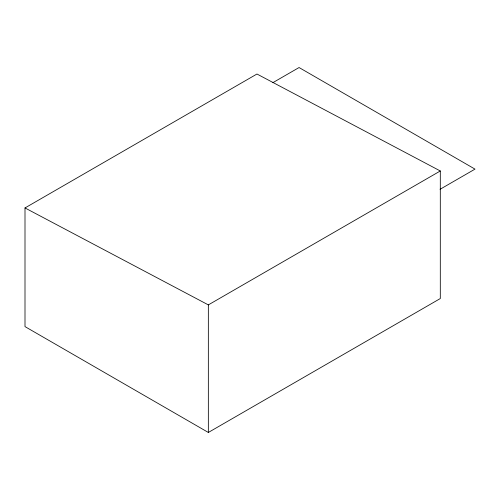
<?xml version="1.0" encoding="UTF-8"?>
<svg xmlns="http://www.w3.org/2000/svg" width="500" height="500" viewBox="0 0 500 500"><rect width="100%" height="100%" fill="white"/><g stroke="black" fill="none" stroke-linecap="round" stroke-linejoin="round"><path stroke-width="0.75" d="M25 207.944L256.962 74.019L440.306 170.975L440.306 298.538L208.344 432.463L25 326.606L25 207.944L208.344 304.894L440.306 170.975M272.869 82.662L299.062 67.537L475 169.119L440.075 189.281M208.344 304.894L208.344 432.463"/></g></svg>
